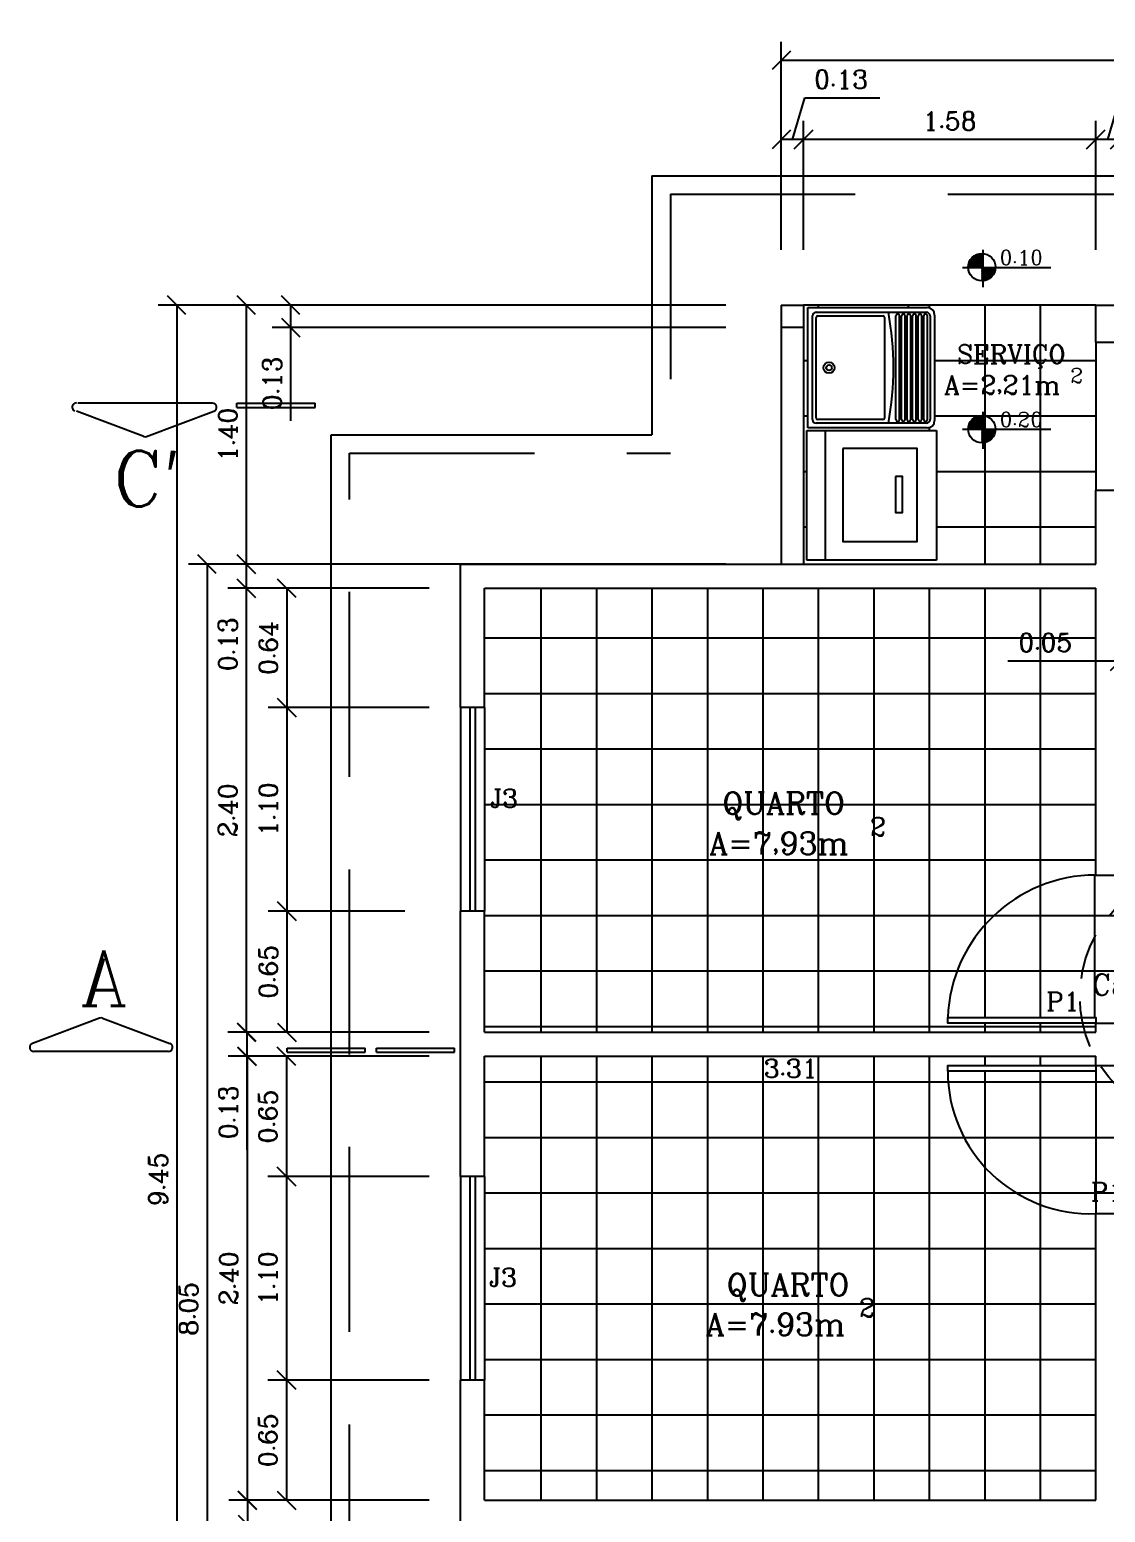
# Model space of a CAD drawing. Extents: x -36 to 60, y 199 to 483.
# Drawn here: x -36.11 to -30.29, y 224.41 to 232.42 of the extents above; entities that cross this region are included whole.
import ezdxf

# ---------------------------------------------------------------- set-up
doc = ezdxf.new("R2010")
doc.units = 0
doc.header["$LTSCALE"] = 20
doc.linetypes.add('DASHED2', pattern=[0.375, 0.25, -0.125])
doc.layers.get('0').update_dxf_attribs({"linetype": 'CONTINUOUS'})
doc.layers.get('DEFPOINTS').update_dxf_attribs({"linetype": 'CONTINUOUS'})
for name, color, linetype in [('COTAS', 30, 'CONTINUOUS'), ('JANELA', 5, 'CONTINUOUS'), ('LAVATÓRIO', 5, 'CONTINUOUS'), ('PAREDE', 7, 'CONTINUOUS'), ('PISO', 244, 'CONTINUOUS'), ('PORTA', 1, 'CONTINUOUS'), ('TANQUE', 30, 'CONTINUOUS'), ('TEXTO', 1, 'CONTINUOUS'), ('VISTAL', 30, 'CONTINUOUS')]:
    doc.layers.add(name, color=color, linetype=linetype)
doc.styles.add('ROMANC', font='romanc')
doc.dimstyles.get("Standard").update_dxf_attribs({"dimscale": 0, "dimtxt": 0.1, "dimasz": 0.05, "dimexe": 0.1, "dimexo": 0.062, "dimgap": 0.05, "dimtad": 1, "dimtoh": 1, "dimzin": 0, "dimtxsty": 'ROMANC', "dimblk1": 'DOT', "dimblk2": 'DOT', "dimsah": 1, "dimcen": 0.09, "dimclrd": 202, "dimclre": 202, "dimclrt": 244, "dimazin": 3, "dimtfac": 1, "dimtofl": 0, "dimtmove": 0, "dimatfit": 3, "dimtolj": 1, "dimtzin": 0})

# ---------------------------------------------------------------- blocks, each defined once
blk = doc.blocks.new('*X3')
at = {"color": 0, "linetype": 'CONTINUOUS', "ltscale": 0.05}
for p, q in [((-55.4467, 9.8829), (-55.373, 9.9566)), ((-55.4466, 9.8865), (-55.3767, 9.9564)), ((-55.4463, 9.8904), (-55.3805, 9.9561)), ((-55.4458, 9.8944), (-55.3846, 9.9556)), ((-55.4449, 9.8988), (-55.389, 9.9547)), ((-55.444, 9.8821), (-55.372, 9.9541)), ((-55.4437, 9.9036), (-55.3938, 9.9535)), ((-55.4418, 9.909), (-55.3991, 9.9517)), ((-55.4404, 9.8821), (-55.372, 9.9505)), ((-55.4391, 9.9152), (-55.4054, 9.9489)), ((-55.4369, 9.8821), (-55.372, 9.947)), ((-55.4343, 9.9236), (-55.4138, 9.9441)), ((-55.4333, 9.8821), (-55.372, 9.9435)), ((-55.4298, 9.8821), (-55.372, 9.9399)), ((-55.4263, 9.8821), (-55.372, 9.9364)), ((-55.4227, 9.8821), (-55.372, 9.9328)), ((-55.4192, 9.8821), (-55.372, 9.9293)), ((-55.4157, 9.8821), (-55.372, 9.9258)), ((-55.4121, 9.8821), (-55.372, 9.9222)), ((-55.4086, 9.8821), (-55.372, 9.9187)), ((-55.4051, 9.8821), (-55.372, 9.9152)), ((-55.4015, 9.8821), (-55.372, 9.9116)), ((-55.398, 9.8821), (-55.372, 9.9081)), ((-55.3945, 9.8821), (-55.372, 9.9046)), ((-55.3909, 9.8821), (-55.372, 9.901)), ((-55.3874, 9.8821), (-55.372, 9.8975)), ((-55.3838, 9.8821), (-55.372, 9.894)), ((-55.3803, 9.8821), (-55.372, 9.8904)), ((-55.3768, 9.8821), (-55.372, 9.8869)), ((-55.3732, 9.8821), (-55.372, 9.8834)), ((-55.372, 9.8798), (-55.3697, 9.8821)), ((-55.372, 9.8763), (-55.3662, 9.8821)), ((-55.372, 9.8727), (-55.3626, 9.8821)), ((-55.372, 9.8692), (-55.3591, 9.8821)), ((-55.372, 9.8657), (-55.3556, 9.8821)), ((-55.372, 9.8621), (-55.352, 9.8821)), ((-55.372, 9.8586), (-55.3485, 9.8821)), ((-55.372, 9.8551), (-55.345, 9.8821)), ((-55.372, 9.8515), (-55.3414, 9.8821)), ((-55.372, 9.848), (-55.3379, 9.8821)), ((-55.372, 9.8445), (-55.3344, 9.8821)), ((-55.372, 9.8409), (-55.3308, 9.8821)), ((-55.372, 9.8374), (-55.3273, 9.8821)), ((-55.372, 9.8339), (-55.3237, 9.8821)), ((-55.372, 9.8303), (-55.3202, 9.8821)), ((-55.372, 9.8268), (-55.3167, 9.8821)), ((-55.372, 9.8232), (-55.3131, 9.8821)), ((-55.372, 9.8197), (-55.3096, 9.8821)), ((-55.372, 9.8162), (-55.3061, 9.8821)), ((-55.372, 9.8126), (-55.3025, 9.8821)), ((-55.372, 9.8091), (-55.299, 9.8821)), ((-55.369, 9.8086), (-55.2988, 9.8788)), ((-55.3651, 9.8089), (-55.2991, 9.875)), ((-55.3611, 9.8094), (-55.2996, 9.8709)), ((-55.3567, 9.8102), (-55.3004, 9.8665)), ((-55.352, 9.8115), (-55.3016, 9.8618)), ((-55.3467, 9.8132), (-55.3034, 9.8565)), ((-55.3405, 9.8159), (-55.3061, 9.8503)), ((-55.3324, 9.8205), (-55.3106, 9.8422))]:
    blk.add_line(p, q, dxfattribs=at)
blk = doc.blocks.new('_OBLIQUE')
at = {"color": 0, "linetype": 'BYBLOCK'}
blk.add_line((-0.5, -0.5), (0.5, 0.5), dxfattribs=at)
blk = doc.blocks.new('*D34')
at = {"color": 30, "linetype": 'BYBLOCK'}
for p, q in [((-30.2165, 228.325), (-30.2165, 229.1113)), ((-30.1665, 228.325), (-30.1665, 229.1113)), ((-30.2165, 229.0113), (-30.8213, 229.0113)), ((-30.1665, 229.0113), (-30.1665, 229.0113))]:
    blk.add_line(p, q, dxfattribs=at)
at = {"layer": 'DEFPOINTS', "color": 0, "linetype": 'BYBLOCK'}
for p in [(-30.2165, 229.0113), (-30.2165, 228.025), (-30.1665, 228.025)]:
    blk.add_point(p, dxfattribs=at)
at = {"color": 30, "linetype": 'BYBLOCK', "xscale": 0.1, "yscale": 0.1, "zscale": 0.1}
blk.add_blockref('_OBLIQUE', (-30.2165, 229.0113), dxfattribs=at)
at = {"color": 30, "linetype": 'BYBLOCK', "xscale": 0.1, "yscale": 0.1, "zscale": 0.1, "rotation": 180}
blk.add_blockref('_OBLIQUE', (-30.1665, 229.0113), dxfattribs=at)
at = {"color": 244, "linetype": 'BYBLOCK', "insert": (-30.6189, 229.1113), "char_height": 0.1, "attachment_point": 5, "style": 'ROMANC'}
blk.add_mtext('\\A1;0.05', dxfattribs=at)
blk = doc.blocks.new('*D43')
at = {"color": 30, "linetype": 'BYBLOCK'}
for p, q in [((-30.2815, 231.8311), (-30.214, 232.0561)), ((-30.214, 232.0561), (-29.8093, 232.0561)), ((-30.3465, 231.235), (-30.3465, 231.9311)), ((-30.2165, 231.8311), (-30.3465, 231.8311))]:
    blk.add_line(p, q, dxfattribs=at)
at = {"layer": 'DEFPOINTS', "color": 0, "linetype": 'BYBLOCK'}
for p in [(-30.3465, 231.8311), (-30.3465, 230.935), (-30.2165, 230.805)]:
    blk.add_point(p, dxfattribs=at)
at = {"color": 30, "linetype": 'BYBLOCK', "xscale": 0.1, "yscale": 0.1, "zscale": 0.1, "rotation": 180}
blk.add_blockref('_OBLIQUE', (-30.3465, 231.8311), dxfattribs=at)
at = {"color": 30, "linetype": 'BYBLOCK', "xscale": 0.1, "yscale": 0.1, "zscale": 0.1}
blk.add_blockref('_OBLIQUE', (-30.2165, 231.8311), dxfattribs=at)
at = {"color": 244, "linetype": 'BYBLOCK', "insert": (-30.164, 232.1561), "char_height": 0.1, "attachment_point": 4, "style": 'ROMANC'}
blk.add_mtext('\\A1;0.13', dxfattribs=at)
blk = doc.blocks.new('*D44')
at = {"color": 30, "linetype": 'BYBLOCK'}
for p, q in [((-31.9265, 231.235), (-31.9265, 231.9311)), ((-30.3465, 231.8311), (-31.9265, 231.8311))]:
    blk.add_line(p, q, dxfattribs=at)
at = {"layer": 'DEFPOINTS', "color": 0, "linetype": 'BYBLOCK'}
for p in [(-31.9265, 231.8311), (-31.9265, 230.935), (-30.3465, 230.935)]:
    blk.add_point(p, dxfattribs=at)
at = {"color": 30, "linetype": 'BYBLOCK', "xscale": 0.1, "yscale": 0.1, "zscale": 0.1, "rotation": 180}
blk.add_blockref('_OBLIQUE', (-31.9265, 231.8311), dxfattribs=at)
at = {"color": 30, "linetype": 'BYBLOCK', "xscale": 0.1, "yscale": 0.1, "zscale": 0.1}
blk.add_blockref('_OBLIQUE', (-30.3465, 231.8311), dxfattribs=at)
at = {"color": 244, "linetype": 'BYBLOCK', "insert": (-31.1365, 231.9311), "char_height": 0.1, "attachment_point": 5, "style": 'ROMANC'}
blk.add_mtext('\\A1;1.58', dxfattribs=at)
blk = doc.blocks.new('*D45')
at = {"color": 30, "linetype": 'BYBLOCK'}
for p, q in [((-31.9865, 231.8311), (-31.919, 232.0561)), ((-31.919, 232.0561), (-31.5143, 232.0561)), ((-32.0465, 231.235), (-32.0465, 231.9311)), ((-31.9265, 231.8311), (-32.0465, 231.8311))]:
    blk.add_line(p, q, dxfattribs=at)
at = {"layer": 'DEFPOINTS', "color": 0, "linetype": 'BYBLOCK'}
for p in [(-32.0465, 231.8311), (-32.0465, 230.935), (-31.9265, 230.935)]:
    blk.add_point(p, dxfattribs=at)
at = {"color": 30, "linetype": 'BYBLOCK', "xscale": 0.1, "yscale": 0.1, "zscale": 0.1, "rotation": 180}
blk.add_blockref('_OBLIQUE', (-32.0465, 231.8311), dxfattribs=at)
at = {"color": 30, "linetype": 'BYBLOCK', "xscale": 0.1, "yscale": 0.1, "zscale": 0.1}
blk.add_blockref('_OBLIQUE', (-31.9265, 231.8311), dxfattribs=at)
at = {"color": 244, "linetype": 'BYBLOCK', "insert": (-31.869, 232.1561), "char_height": 0.1, "attachment_point": 4, "style": 'ROMANC'}
blk.add_mtext('\\A1;{0.13}', dxfattribs=at)
blk = doc.blocks.new('*D46')
at = {"color": 30, "linetype": 'BYBLOCK'}
for p, q in [((-32.0465, 231.235), (-32.0465, 232.3589)), ((-26.7815, 231.235), (-26.7815, 232.3589)), ((-32.0465, 232.2589), (-26.7815, 232.2589))]:
    blk.add_line(p, q, dxfattribs=at)
at = {"layer": 'DEFPOINTS', "color": 0, "linetype": 'BYBLOCK'}
for p in [(-26.7815, 232.2589), (-32.0465, 230.935), (-26.7815, 230.935)]:
    blk.add_point(p, dxfattribs=at)
at = {"color": 30, "linetype": 'BYBLOCK', "xscale": 0.1, "yscale": 0.1, "zscale": 0.1, "rotation": 180}
blk.add_blockref('_OBLIQUE', (-32.0465, 232.2589), dxfattribs=at)
at = {"color": 30, "linetype": 'BYBLOCK', "xscale": 0.1, "yscale": 0.1, "zscale": 0.1}
blk.add_blockref('_OBLIQUE', (-26.7815, 232.2589), dxfattribs=at)
at = {"color": 244, "linetype": 'BYBLOCK', "insert": (-29.414, 232.3589), "char_height": 0.1, "attachment_point": 5, "style": 'ROMANC'}
blk.add_mtext('\\A1;5.27', dxfattribs=at)
blk = doc.blocks.new('*D47')
at = {"layer": 'DEFPOINTS', "color": 0, "linetype": 'BYBLOCK'}
for p in [(-33.6484, 226.8498), (-30.3434, 226.8498), (-30.3434, 226.7098)]:
    blk.add_point(p, dxfattribs=at)
at = {"color": 244, "linetype": 'BYBLOCK', "insert": (-31.9959, 226.8098), "char_height": 0.1, "attachment_point": 5, "style": 'ROMANC'}
blk.add_mtext('\\A1;3.31', dxfattribs=at)
blk = doc.blocks.new('*D50')
at = {"color": 30, "linetype": 'BYBLOCK'}
for p, q in [((-32.3465, 230.935), (-34.7998, 230.935)), ((-34.6998, 230.935), (-34.6998, 230.815)), ((-32.3465, 230.815), (-34.7998, 230.815)), ((-34.6998, 230.815), (-34.6998, 230.3103))]:
    blk.add_line(p, q, dxfattribs=at)
at = {"layer": 'DEFPOINTS', "color": 0, "linetype": 'BYBLOCK'}
for p in [(-32.0465, 230.935), (-34.6998, 230.815), (-32.0465, 230.815)]:
    blk.add_point(p, dxfattribs=at)
at = {"color": 30, "linetype": 'BYBLOCK', "xscale": 0.1, "yscale": 0.1, "zscale": 0.1}
for p, rotation in [((-34.6998, 230.935), 90), ((-34.6998, 230.815), 270)]:
    blk.add_blockref('_OBLIQUE', p, dxfattribs=dict(at, rotation=rotation))
at = {"color": 244, "linetype": 'BYBLOCK', "insert": (-34.7998, 230.5127), "char_height": 0.1, "attachment_point": 5, "rotation": 90, "style": 'ROMANC'}
blk.add_mtext('\\A1;{0.13}', dxfattribs=at)
blk = doc.blocks.new('*D51')
at = {"color": 30, "linetype": 'BYBLOCK'}
for p, q in [((-32.3465, 230.935), (-35.0399, 230.935)), ((-34.9399, 230.935), (-34.9399, 229.535)), ((-32.3465, 229.535), (-35.0399, 229.535))]:
    blk.add_line(p, q, dxfattribs=at)
at = {"layer": 'DEFPOINTS', "color": 0, "linetype": 'BYBLOCK'}
for p in [(-32.0465, 230.935), (-34.9399, 229.535), (-32.0465, 229.535)]:
    blk.add_point(p, dxfattribs=at)
at = {"color": 30, "linetype": 'BYBLOCK', "xscale": 0.1, "yscale": 0.1, "zscale": 0.1}
for p, rotation in [((-34.9399, 230.935), 90), ((-34.9399, 229.535), 270)]:
    blk.add_blockref('_OBLIQUE', p, dxfattribs=dict(at, rotation=rotation))
at = {"color": 244, "linetype": 'BYBLOCK', "insert": (-35.0399, 230.235), "char_height": 0.1, "attachment_point": 5, "rotation": 90, "style": 'ROMANC'}
blk.add_mtext('\\A1;1.40', dxfattribs=at)
blk = doc.blocks.new('*D52')
at = {"color": 30, "linetype": 'BYBLOCK'}
for p, q in [((-34.0815, 229.535), (-35.0399, 229.535)), ((-34.9399, 229.535), (-34.9399, 229.405)), ((-33.9515, 229.405), (-35.0399, 229.405)), ((-34.9399, 229.405), (-34.9399, 228.9003))]:
    blk.add_line(p, q, dxfattribs=at)
at = {"layer": 'DEFPOINTS', "color": 0, "linetype": 'BYBLOCK'}
for p in [(-33.7815, 229.535), (-34.9399, 229.405), (-33.6515, 229.405)]:
    blk.add_point(p, dxfattribs=at)
at = {"color": 30, "linetype": 'BYBLOCK', "xscale": 0.1, "yscale": 0.1, "zscale": 0.1}
for p, rotation in [((-34.9399, 229.535), 90), ((-34.9399, 229.405), 270)]:
    blk.add_blockref('_OBLIQUE', p, dxfattribs=dict(at, rotation=rotation))
at = {"color": 244, "linetype": 'BYBLOCK', "insert": (-35.0399, 229.1027), "char_height": 0.1, "attachment_point": 5, "rotation": 90, "style": 'ROMANC'}
blk.add_mtext('\\A1;0.13', dxfattribs=at)
blk = doc.blocks.new('*D53')
at = {"color": 30, "linetype": 'BYBLOCK'}
for p, q in [((-33.9515, 229.405), (-35.0399, 229.405)), ((-34.9399, 229.405), (-34.9399, 227.005)), ((-33.9515, 227.005), (-35.0399, 227.005))]:
    blk.add_line(p, q, dxfattribs=at)
at = {"layer": 'DEFPOINTS', "color": 0, "linetype": 'BYBLOCK'}
for p in [(-33.6515, 229.405), (-34.9399, 227.005), (-33.6515, 227.005)]:
    blk.add_point(p, dxfattribs=at)
at = {"color": 30, "linetype": 'BYBLOCK', "xscale": 0.1, "yscale": 0.1, "zscale": 0.1}
for p, rotation in [((-34.9399, 229.405), 90), ((-34.9399, 227.005), 270)]:
    blk.add_blockref('_OBLIQUE', p, dxfattribs=dict(at, rotation=rotation))
at = {"color": 244, "linetype": 'BYBLOCK', "insert": (-35.0399, 228.205), "char_height": 0.1, "attachment_point": 5, "rotation": 90, "style": 'ROMANC'}
blk.add_mtext('\\A1;2.40', dxfattribs=at)
blk = doc.blocks.new('*D54')
at = {"color": 30, "linetype": 'BYBLOCK'}
for p, q in [((-33.9515, 227.005), (-35.0369, 227.005)), ((-34.9369, 227.005), (-34.9369, 226.875)), ((-33.9515, 226.875), (-35.0369, 226.875)), ((-34.9369, 226.875), (-34.9369, 226.3703))]:
    blk.add_line(p, q, dxfattribs=at)
at = {"layer": 'DEFPOINTS', "color": 0, "linetype": 'BYBLOCK'}
for p in [(-33.6515, 227.005), (-34.9369, 226.875), (-33.6515, 226.875)]:
    blk.add_point(p, dxfattribs=at)
at = {"color": 30, "linetype": 'BYBLOCK', "xscale": 0.1, "yscale": 0.1, "zscale": 0.1}
for p, rotation in [((-34.9369, 227.005), 90), ((-34.9369, 226.875), 270)]:
    blk.add_blockref('_OBLIQUE', p, dxfattribs=dict(at, rotation=rotation))
at = {"color": 244, "linetype": 'BYBLOCK', "insert": (-35.0369, 226.5727), "char_height": 0.1, "attachment_point": 5, "rotation": 90, "style": 'ROMANC'}
blk.add_mtext('\\A1;0.13', dxfattribs=at)
blk = doc.blocks.new('*D55')
at = {"color": 30, "linetype": 'BYBLOCK'}
for p, q in [((-33.9515, 226.875), (-35.0347, 226.875)), ((-34.9347, 226.875), (-34.9347, 224.475)), ((-33.9515, 224.475), (-35.0347, 224.475))]:
    blk.add_line(p, q, dxfattribs=at)
at = {"layer": 'DEFPOINTS', "color": 0, "linetype": 'BYBLOCK'}
for p in [(-33.6515, 226.875), (-34.9347, 224.475), (-33.6515, 224.475)]:
    blk.add_point(p, dxfattribs=at)
at = {"color": 30, "linetype": 'BYBLOCK', "xscale": 0.1, "yscale": 0.1, "zscale": 0.1}
for p, rotation in [((-34.9347, 226.875), 90), ((-34.9347, 224.475), 270)]:
    blk.add_blockref('_OBLIQUE', p, dxfattribs=dict(at, rotation=rotation))
at = {"color": 244, "linetype": 'BYBLOCK', "insert": (-35.0347, 225.675), "char_height": 0.1, "attachment_point": 5, "rotation": 90, "style": 'ROMANC'}
blk.add_mtext('\\A1;2.40', dxfattribs=at)
blk = doc.blocks.new('*D56')
at = {"color": 30, "linetype": 'BYBLOCK'}
for p, q in [((-33.9515, 224.475), (-35.0333, 224.475)), ((-34.9333, 224.475), (-34.9333, 224.345)), ((-33.9515, 224.345), (-35.0333, 224.345)), ((-34.9333, 224.345), (-34.9333, 223.8403))]:
    blk.add_line(p, q, dxfattribs=at)
at = {"layer": 'DEFPOINTS', "color": 0, "linetype": 'BYBLOCK'}
for p in [(-33.6515, 224.475), (-34.9333, 224.345), (-33.6515, 224.345)]:
    blk.add_point(p, dxfattribs=at)
at = {"color": 30, "linetype": 'BYBLOCK', "xscale": 0.1, "yscale": 0.1, "zscale": 0.1}
for p, rotation in [((-34.9333, 224.475), 90), ((-34.9333, 224.345), 270)]:
    blk.add_blockref('_OBLIQUE', p, dxfattribs=dict(at, rotation=rotation))
at = {"color": 244, "linetype": 'BYBLOCK', "insert": (-35.0333, 224.0427), "char_height": 0.1, "attachment_point": 5, "rotation": 90, "style": 'ROMANC'}
blk.add_mtext('\\A1;0.13', dxfattribs=at)
blk = doc.blocks.new('*D59')
at = {"color": 30, "linetype": 'BYBLOCK'}
for p, q in [((-34.0815, 229.535), (-35.2517, 229.535)), ((-35.1517, 229.535), (-35.1517, 221.485)), ((-34.0815, 221.485), (-35.2517, 221.485))]:
    blk.add_line(p, q, dxfattribs=at)
at = {"layer": 'DEFPOINTS', "color": 0, "linetype": 'BYBLOCK'}
for p in [(-33.7815, 229.535), (-35.1517, 221.485), (-33.7815, 221.485)]:
    blk.add_point(p, dxfattribs=at)
at = {"color": 30, "linetype": 'BYBLOCK', "xscale": 0.1, "yscale": 0.1, "zscale": 0.1}
for p, rotation in [((-35.1517, 229.535), 90), ((-35.1517, 221.485), 270)]:
    blk.add_blockref('_OBLIQUE', p, dxfattribs=dict(at, rotation=rotation))
at = {"color": 244, "linetype": 'BYBLOCK', "insert": (-35.2517, 225.51), "char_height": 0.1, "attachment_point": 5, "rotation": 90, "style": 'ROMANC'}
blk.add_mtext('\\A1;8.05', dxfattribs=at)
blk = doc.blocks.new('*D60')
at = {"color": 30, "linetype": 'BYBLOCK'}
for p, q in [((-32.3465, 230.935), (-35.4159, 230.935)), ((-35.3159, 230.935), (-35.3159, 221.485)), ((-34.0815, 221.485), (-35.4159, 221.485))]:
    blk.add_line(p, q, dxfattribs=at)
at = {"layer": 'DEFPOINTS', "color": 0, "linetype": 'BYBLOCK'}
for p in [(-32.0465, 230.935), (-35.3159, 221.485), (-33.7815, 221.485)]:
    blk.add_point(p, dxfattribs=at)
at = {"color": 30, "linetype": 'BYBLOCK', "xscale": 0.1, "yscale": 0.1, "zscale": 0.1}
for p, rotation in [((-35.3159, 230.935), 90), ((-35.3159, 221.485), 270)]:
    blk.add_blockref('_OBLIQUE', p, dxfattribs=dict(at, rotation=rotation))
at = {"color": 244, "linetype": 'BYBLOCK', "insert": (-35.4159, 226.21), "char_height": 0.1, "attachment_point": 5, "rotation": 90, "style": 'ROMANC'}
blk.add_mtext('\\A1;9.45', dxfattribs=at)
blk = doc.blocks.new('*D77')
at = {"color": 30, "linetype": 'BYBLOCK'}
for p, q in [((-33.9515, 229.405), (-34.8205, 229.405)), ((-34.7205, 229.405), (-34.7205, 228.76)), ((-33.9515, 228.76), (-34.8205, 228.76))]:
    blk.add_line(p, q, dxfattribs=at)
at = {"layer": 'DEFPOINTS', "color": 0, "linetype": 'BYBLOCK'}
for p in [(-33.6515, 229.405), (-34.7205, 228.76), (-33.6515, 228.76)]:
    blk.add_point(p, dxfattribs=at)
at = {"color": 30, "linetype": 'BYBLOCK', "xscale": 0.1, "yscale": 0.1, "zscale": 0.1}
for p, rotation in [((-34.7205, 229.405), 90), ((-34.7205, 228.76), 270)]:
    blk.add_blockref('_OBLIQUE', p, dxfattribs=dict(at, rotation=rotation))
at = {"color": 244, "linetype": 'BYBLOCK', "insert": (-34.8205, 229.0825), "char_height": 0.1, "attachment_point": 5, "rotation": 90, "style": 'ROMANC'}
blk.add_mtext('\\A1;0.64', dxfattribs=at)
blk = doc.blocks.new('*D78')
at = {"color": 30, "linetype": 'BYBLOCK'}
for p, q in [((-34.0815, 228.76), (-34.8205, 228.76)), ((-34.7205, 228.76), (-34.7205, 227.66)), ((-34.0815, 227.66), (-34.8205, 227.66))]:
    blk.add_line(p, q, dxfattribs=at)
at = {"layer": 'DEFPOINTS', "color": 0, "linetype": 'BYBLOCK'}
for p in [(-33.7815, 228.76), (-34.7205, 227.66), (-33.7815, 227.66)]:
    blk.add_point(p, dxfattribs=at)
at = {"color": 30, "linetype": 'BYBLOCK', "xscale": 0.1, "yscale": 0.1, "zscale": 0.1}
for p, rotation in [((-34.7205, 228.76), 90), ((-34.7205, 227.66), 270)]:
    blk.add_blockref('_OBLIQUE', p, dxfattribs=dict(at, rotation=rotation))
at = {"color": 244, "linetype": 'BYBLOCK', "insert": (-34.8205, 228.21), "char_height": 0.1, "attachment_point": 5, "rotation": 90, "style": 'ROMANC'}
blk.add_mtext('\\A1;1.10', dxfattribs=at)
blk = doc.blocks.new('*D79')
at = {"color": 30, "linetype": 'BYBLOCK'}
for p, q in [((-34.0815, 227.66), (-34.8205, 227.66)), ((-34.7205, 227.66), (-34.7205, 227.005)), ((-33.9515, 227.005), (-34.8205, 227.005))]:
    blk.add_line(p, q, dxfattribs=at)
at = {"layer": 'DEFPOINTS', "color": 0, "linetype": 'BYBLOCK'}
for p in [(-33.7815, 227.66), (-34.7205, 227.005), (-33.6515, 227.005)]:
    blk.add_point(p, dxfattribs=at)
at = {"color": 30, "linetype": 'BYBLOCK', "xscale": 0.1, "yscale": 0.1, "zscale": 0.1}
for p, rotation in [((-34.7205, 227.66), 90), ((-34.7205, 227.005), 270)]:
    blk.add_blockref('_OBLIQUE', p, dxfattribs=dict(at, rotation=rotation))
at = {"color": 244, "linetype": 'BYBLOCK', "insert": (-34.8205, 227.3325), "char_height": 0.1, "attachment_point": 5, "rotation": 90, "style": 'ROMANC'}
blk.add_mtext('\\A1;0.65', dxfattribs=at)
blk = doc.blocks.new('*D80')
at = {"color": 30, "linetype": 'BYBLOCK'}
for p, q in [((-33.9515, 226.875), (-34.8225, 226.875)), ((-34.7225, 226.875), (-34.7225, 226.225)), ((-33.9515, 226.225), (-34.8225, 226.225))]:
    blk.add_line(p, q, dxfattribs=at)
at = {"layer": 'DEFPOINTS', "color": 0, "linetype": 'BYBLOCK'}
for p in [(-33.6515, 226.875), (-34.7225, 226.225), (-33.6515, 226.225)]:
    blk.add_point(p, dxfattribs=at)
at = {"color": 30, "linetype": 'BYBLOCK', "xscale": 0.1, "yscale": 0.1, "zscale": 0.1}
for p, rotation in [((-34.7225, 226.875), 90), ((-34.7225, 226.225), 270)]:
    blk.add_blockref('_OBLIQUE', p, dxfattribs=dict(at, rotation=rotation))
at = {"color": 244, "linetype": 'BYBLOCK', "insert": (-34.8225, 226.55), "char_height": 0.1, "attachment_point": 5, "rotation": 90, "style": 'ROMANC'}
blk.add_mtext('\\A1;0.65', dxfattribs=at)
blk = doc.blocks.new('*D81')
at = {"color": 30, "linetype": 'BYBLOCK'}
for p, q in [((-33.9515, 226.225), (-34.8225, 226.225)), ((-34.7225, 226.225), (-34.7225, 225.125)), ((-34.0015, 225.125), (-34.8225, 225.125))]:
    blk.add_line(p, q, dxfattribs=at)
at = {"layer": 'DEFPOINTS', "color": 0, "linetype": 'BYBLOCK'}
for p in [(-33.6515, 226.225), (-34.7225, 225.125), (-33.7015, 225.125)]:
    blk.add_point(p, dxfattribs=at)
at = {"color": 30, "linetype": 'BYBLOCK', "xscale": 0.1, "yscale": 0.1, "zscale": 0.1}
for p, rotation in [((-34.7225, 226.225), 90), ((-34.7225, 225.125), 270)]:
    blk.add_blockref('_OBLIQUE', p, dxfattribs=dict(at, rotation=rotation))
at = {"color": 244, "linetype": 'BYBLOCK', "insert": (-34.8225, 225.675), "char_height": 0.1, "attachment_point": 5, "rotation": 90, "style": 'ROMANC'}
blk.add_mtext('\\A1;1.10', dxfattribs=at)
blk = doc.blocks.new('*D82')
at = {"color": 30, "linetype": 'BYBLOCK'}
for p, q in [((-33.9515, 225.125), (-34.8225, 225.125)), ((-34.7225, 225.125), (-34.7225, 224.475)), ((-33.9515, 224.475), (-34.8225, 224.475))]:
    blk.add_line(p, q, dxfattribs=at)
at = {"layer": 'DEFPOINTS', "color": 0, "linetype": 'BYBLOCK'}
for p in [(-33.6515, 225.125), (-34.7225, 224.475), (-33.6515, 224.475)]:
    blk.add_point(p, dxfattribs=at)
at = {"color": 30, "linetype": 'BYBLOCK', "xscale": 0.1, "yscale": 0.1, "zscale": 0.1}
for p, rotation in [((-34.7225, 225.125), 90), ((-34.7225, 224.475), 270)]:
    blk.add_blockref('_OBLIQUE', p, dxfattribs=dict(at, rotation=rotation))
at = {"color": 244, "linetype": 'BYBLOCK', "insert": (-34.8225, 224.8), "char_height": 0.1, "attachment_point": 5, "rotation": 90, "style": 'ROMANC'}
blk.add_mtext('\\A1;0.65', dxfattribs=at)

msp = doc.modelspace()

# ---------------------------------------------------------------- linework, layer by layer
at = {"layer": 'COTAS', "color": 244, "linetype": 'CONTINUOUS', "ltscale": 0.05}
for p, q in [((-30.9574, 231.2336), (-30.9574, 231.0334)), ((-31.067, 231.1398), (-30.5889, 231.1398)), ((-30.9574, 230.3581), (-30.9574, 230.1579)), ((-31.067, 230.2644), (-30.5889, 230.2644))]:
    msp.add_line(p, q, dxfattribs=at)
at = {"layer": 'COTAS', "color": 3, "ltscale": 0.3}
for p, q in [((-34.99, 230.4047), (-34.5678, 230.4047)), ((-34.99, 230.3829), (-34.99, 230.4047)), ((-34.99, 230.3829), (-34.5678, 230.3829)), ((-34.5678, 230.3829), (-34.5678, 230.4047)), ((-34.719, 226.8967), (-34.719, 226.9185)), ((-34.719, 226.9185), (-34.2968, 226.9185)), ((-34.719, 226.8967), (-34.2968, 226.8967)), ((-34.2968, 226.8967), (-34.2968, 226.9185)), ((-34.2359, 226.9185), (-33.8137, 226.9185)), ((-34.2359, 226.8967), (-34.2359, 226.9185)), ((-34.2359, 226.8967), (-33.8137, 226.8967)), ((-33.8137, 226.8967), (-33.8137, 226.9185))]:
    msp.add_line(p, q, dxfattribs=at)
at = {"layer": 'COTAS', "color": 244, "linetype": 'CONTINUOUS', "ltscale": 0.05}
for centre in [(-30.9625, 231.1403), (-30.9625, 230.2648)]:
    msp.add_circle(centre, 0.074, dxfattribs=at)
at = {"layer": 'JANELA', "color": 1, "linetype": 'CONTINUOUS'}
for p, q in [((-33.7815, 228.76), (-33.7815, 227.66)), ((-33.6515, 228.76), (-33.6515, 227.66)), ((-33.7815, 226.225), (-33.7815, 225.125)), ((-33.6515, 226.225), (-33.6515, 225.125))]:
    msp.add_line(p, q, dxfattribs=at)
at = {"layer": 'JANELA', "color": 5, "linetype": 'CONTINUOUS'}
for p, q in [((-33.7315, 228.76), (-33.7315, 227.66)), ((-33.7015, 228.76), (-33.7015, 227.66)), ((-33.7315, 226.225), (-33.7315, 225.125)), ((-33.7015, 226.225), (-33.7015, 225.125))]:
    msp.add_line(p, q, dxfattribs=at)
at = {"layer": 'JANELA', "color": 7, "linetype": 'CONTINUOUS'}
for p, q in [((-33.6515, 226.225), (-33.7815, 226.225)), ((-33.6515, 225.125), (-33.7815, 225.125))]:
    msp.add_line(p, q, dxfattribs=at)
at = {"layer": 'LAVATÓRIO', "color": 244}
for p, q in [((-31.4266, 230.8969), (-31.4266, 230.8972)), ((-31.4066, 230.8969), (-31.4066, 230.8972)), ((-31.3966, 230.8969), (-31.3966, 230.8972)), ((-31.3766, 230.8969), (-31.3766, 230.8972)), ((-31.3666, 230.8969), (-31.3666, 230.8972)), ((-31.3366, 230.8969), (-31.3366, 230.8972)), ((-31.3166, 230.8969), (-31.3166, 230.8972)), ((-31.3066, 230.8969), (-31.3066, 230.8972)), ((-31.2866, 230.8969), (-31.2866, 230.8972)), ((-31.2766, 230.8969), (-31.2766, 230.8972)), ((-31.2566, 230.896), (-31.2566, 230.8972))]:
    msp.add_line(p, q, dxfattribs=at)
for centre, radius, start, end in [((-31.2574, 230.8819), 0.04, 0, 90), ((-31.8583, 230.8769), 0.02, 90, 180), ((-31.8483, 230.8669), 0.01, 90, 180), ((-31.4974, 230.8669), 0.01, 0, 90), ((-31.4166, 230.8769), 0.01, 0, 180), ((-31.3866, 230.8769), 0.01, 0, 180), ((-31.3566, 230.8769), 0.01, 0, 180), ((-31.3266, 230.8769), 0.01, 0, 180), ((-31.2966, 230.8769), 0.01, 0, 180), ((-31.2666, 230.8769), 0.01, 0, 180), ((-31.2624, 230.8769), 0.02, 0, 90)]:
    msp.add_arc(centre, radius, start, end, dxfattribs=at)
at = {"layer": 'PAREDE', "color": 244, "linetype": 'CONTINUOUS', "ltscale": 0.1}
for p, q in [((-32.7465, 231.635), (-26.0815, 231.635)), ((-32.7465, 231.635), (-32.7465, 230.235)), ((-34.4815, 220.785), (-34.4815, 230.235)), ((-34.4815, 230.235), (-32.7465, 230.235))]:
    msp.add_line(p, q, dxfattribs=at)
at = {"layer": 'PAREDE', "color": 30, "linetype": 'DASHED2', "ltscale": 0.2}
for p, q in [((-32.6465, 231.535), (-26.1815, 231.535)), ((-32.6465, 231.535), (-32.6465, 230.135)), ((-34.3815, 230.135), (-32.6465, 230.135)), ((-34.3815, 220.885), (-34.3815, 230.135))]:
    msp.add_line(p, q, dxfattribs=at)
at = {"layer": 'PAREDE', "color": 7, "linetype": 'CONTINUOUS'}
for p, q in [((-32.0465, 230.935), (-31.9265, 230.935)), ((-32.0465, 230.935), (-32.0465, 230.815)), ((-31.9265, 230.935), (-31.9265, 230.815)), ((-30.3465, 230.935), (-26.7815, 230.935)), ((-30.3465, 230.735), (-30.3465, 230.935)), ((-31.9265, 230.815), (-32.0465, 230.815)), ((-30.3465, 230.735), (-30.2165, 230.735)), ((-30.3465, 229.935), (-30.2165, 229.935)), ((-30.3465, 229.535), (-30.3465, 229.935)), ((-33.7815, 229.535), (-30.3465, 229.535)), ((-33.7815, 228.76), (-33.7815, 229.535)), ((-33.6515, 229.405), (-30.3465, 229.405)), ((-33.6515, 228.76), (-33.6515, 229.405)), ((-30.3465, 227.855), (-30.3465, 229.405)), ((-33.6515, 228.76), (-33.7815, 228.76)), ((-30.3465, 227.855), (-30.2165, 227.855)), ((-33.6515, 227.66), (-33.7815, 227.66)), ((-33.7815, 226.225), (-33.7815, 227.66)), ((-33.6515, 227.005), (-33.6515, 227.66)), ((-30.3465, 227.055), (-30.2165, 227.055)), ((-30.3465, 227.005), (-30.3465, 227.055)), ((-33.6515, 227.005), (-30.3465, 227.005)), ((-33.6515, 226.225), (-33.6515, 226.875)), ((-33.6515, 226.875), (-30.3465, 226.875)), ((-30.3465, 226.825), (-30.3465, 226.875)), ((-30.3465, 226.825), (-30.2165, 226.825)), ((-30.3465, 224.475), (-30.3465, 226.025)), ((-30.3465, 226.025), (-30.2165, 226.025)), ((-33.7815, 221.485), (-33.7815, 225.125)), ((-33.6515, 224.475), (-33.6515, 225.125)), ((-33.6515, 224.475), (-30.3465, 224.475))]:
    msp.add_line(p, q, dxfattribs=at)
at = {"layer": 'PAREDE', "color": 1, "linetype": 'CONTINUOUS'}
for p, q in [((-32.0465, 230.815), (-32.0465, 229.535)), ((-31.9265, 230.815), (-31.9265, 229.535))]:
    msp.add_line(p, q, dxfattribs=at)
at = {"layer": 'PAREDE', "color": 244, "linetype": 'CONTINUOUS'}
for p, q in [((-31.9081, 229.557), (-31.9081, 230.257)), ((-31.9081, 230.257), (-31.2081, 230.257)), ((-31.8081, 229.557), (-31.8081, 230.257)), ((-31.2081, 230.257), (-31.2081, 229.557)), ((-31.2081, 229.557), (-31.9081, 229.557))]:
    msp.add_line(p, q, dxfattribs=at)
at = {"layer": 'PAREDE', "color": 1, "linetype": 'CONTINUOUS'}
msp.add_lwpolyline([(-32.0465, 230.815)], dxfattribs=at)
at = {"layer": 'PAREDE', "color": 244, "linetype": 'CONTINUOUS'}
for points in [[(-31.7146, 230.1608), (-31.7146, 229.6584), (-31.3122, 229.6584), (-31.3122, 230.1608)], [(-31.4291, 230.0099), (-31.4291, 229.815), (-31.3913, 229.815), (-31.3913, 230.0099)]]:
    msp.add_lwpolyline(points, close=True, dxfattribs=at)
at = {"layer": 'PISO', "color": 30, "linetype": 'CONTINUOUS'}
for p, q in [((-30.3465, 230.935), (-31.9265, 230.935)), ((-31.8465, 230.935), (-31.8465, 230.9219)), ((-31.3606, 230.935), (-31.3606, 230.9219)), ((-31.2465, 230.935), (-31.2465, 230.9204)), ((-30.9465, 230.935), (-30.9465, 229.535)), ((-30.6465, 230.935), (-30.6465, 229.535)), ((-30.3465, 230.735), (-30.3465, 229.935)), ((-31.9033, 230.635), (-31.9265, 230.635)), ((-30.3465, 230.635), (-31.2174, 230.635)), ((-31.9033, 230.335), (-31.9265, 230.335)), ((-31.2465, 230.2734), (-31.2465, 230.257)), ((-30.3465, 230.335), (-31.2174, 230.335)), ((-31.9081, 230.035), (-31.9265, 230.035)), ((-30.3465, 230.035), (-31.2081, 230.035)), ((-31.9081, 229.735), (-31.9265, 229.735)), ((-30.3465, 229.735), (-31.2081, 229.735)), ((-33.3465, 229.405), (-33.3465, 227.005)), ((-33.0465, 229.405), (-33.0465, 227.005)), ((-32.7465, 229.405), (-32.7465, 227.005)), ((-32.4465, 229.405), (-32.4465, 227.005)), ((-32.1465, 229.405), (-32.1465, 227.005)), ((-31.8465, 229.405), (-31.8465, 227.005)), ((-31.5465, 229.405), (-31.5465, 227.005)), ((-31.2465, 229.405), (-31.2465, 227.005)), ((-30.9465, 229.405), (-30.9465, 227.085)), ((-30.6465, 229.405), (-30.6465, 227.085)), ((-30.3465, 229.135), (-33.6515, 229.135)), ((-30.3465, 228.835), (-33.6515, 228.835)), ((-30.3465, 228.535), (-33.6515, 228.535)), ((-30.3465, 228.235), (-33.6515, 228.235)), ((-30.3465, 227.935), (-33.6515, 227.935)), ((-30.3515, 227.085), (-30.3515, 227.855)), ((-29.2765, 227.635), (-33.6515, 227.635)), ((-28.224, 227.335), (-33.6515, 227.335)), ((-30.9465, 227.055), (-30.9465, 227.005)), ((-30.6465, 227.055), (-30.6465, 227.005)), ((-30.3465, 227.035), (-33.6515, 227.035)), ((-33.3465, 226.875), (-33.3465, 224.475)), ((-33.0465, 226.875), (-33.0465, 224.475)), ((-32.7465, 226.875), (-32.7465, 224.475)), ((-32.4465, 226.875), (-32.4465, 224.475)), ((-32.1465, 226.875), (-32.1465, 224.475)), ((-31.8465, 226.875), (-31.8465, 224.475)), ((-31.5465, 226.875), (-31.5465, 224.475)), ((-31.2465, 226.875), (-31.2465, 224.475)), ((-30.9465, 226.875), (-30.9465, 226.825)), ((-30.6465, 226.875), (-30.6465, 226.825)), ((-29.2765, 226.735), (-33.6515, 226.735)), ((-30.9465, 226.795), (-30.9465, 224.475)), ((-30.6465, 226.795), (-30.6465, 224.475)), ((-30.3465, 226.795), (-30.3465, 226.025)), ((-26.9115, 226.435), (-33.6515, 226.435)), ((-26.9115, 226.135), (-33.6515, 226.135)), ((-30.3465, 225.835), (-33.6515, 225.835)), ((-30.3465, 225.535), (-33.6515, 225.535)), ((-30.3465, 225.235), (-33.6515, 225.235)), ((-30.3465, 224.935), (-33.6515, 224.935)), ((-30.3465, 224.635), (-33.6515, 224.635))]:
    msp.add_line(p, q, dxfattribs=at)
at = {"layer": 'PORTA', "color": 1, "linetype": 'CONTINUOUS'}
for points in [[(-30.3465, 227.055), (-31.1465, 227.055), (-31.1465, 227.085), (-30.3465, 227.085)], [(-30.3465, 226.795), (-31.1465, 226.795), (-31.1465, 226.825), (-30.3465, 226.825)]]:
    msp.add_lwpolyline(points, close=True, dxfattribs=at)
at = {"layer": 'PORTA', "color": 244, "linetype": 'CONTINUOUS'}
for centre, radius, start, end in [((-30.3465, 227.0545), 0.8006, 90, 177.81062), ((-30.376, 226.795), 0.7706, 180, 272.18938)]:
    msp.add_arc(centre, radius, start, end, dxfattribs=at)
at = {"layer": 'TANQUE', "color": 244}
for p, q in [((-31.9033, 230.9219), (-31.2574, 230.9219)), ((-31.9033, 230.2719), (-31.9033, 230.9219)), ((-31.8783, 230.3169), (-31.8783, 230.8769)), ((-31.8583, 230.8969), (-31.2624, 230.8969)), ((-31.8583, 230.3269), (-31.8583, 230.8669)), ((-31.8483, 230.8769), (-31.4974, 230.8769)), ((-31.4874, 230.3269), (-31.4874, 230.8669)), ((-31.4266, 230.3169), (-31.4266, 230.8769)), ((-31.4066, 230.3169), (-31.4066, 230.8769)), ((-31.3966, 230.3169), (-31.3966, 230.8769)), ((-31.3766, 230.3169), (-31.3766, 230.8769)), ((-31.3666, 230.3169), (-31.3666, 230.8769)), ((-31.3466, 230.3169), (-31.3466, 230.8769)), ((-31.3366, 230.3169), (-31.3366, 230.8769)), ((-31.3166, 230.3169), (-31.3166, 230.8769)), ((-31.3066, 230.3169), (-31.3066, 230.8769)), ((-31.2866, 230.3169), (-31.2866, 230.8769)), ((-31.2766, 230.3169), (-31.2766, 230.8769)), ((-31.2566, 230.3169), (-31.2566, 230.8769)), ((-31.2424, 230.8769), (-31.2424, 230.3169)), ((-31.2174, 230.8819), (-31.2174, 230.3119)), ((-31.2574, 230.2719), (-31.9033, 230.2719)), ((-31.2624, 230.2969), (-31.8583, 230.2969)), ((-31.4974, 230.3169), (-31.8483, 230.3169)), ((-31.2566, 230.2969), (-31.2566, 230.2978))]:
    msp.add_line(p, q, dxfattribs=at)
for radius in [0.03, 0.015]:
    msp.add_circle((-31.7883, 230.5969), radius, dxfattribs=at)
for centre, radius, start, end in [((-33.1148, 230.5969), 1.6745, 349.67913, 10.32087), ((-31.8583, 230.3169), 0.02, 180, 270), ((-31.8483, 230.3269), 0.01, 180, 270), ((-31.4974, 230.3269), 0.01, 270, 0), ((-31.4166, 230.3169), 0.01, 180, 0), ((-31.3866, 230.3169), 0.01, 180, 0), ((-31.3566, 230.3169), 0.01, 180, 0), ((-31.3266, 230.3169), 0.01, 180, 0), ((-31.2966, 230.3169), 0.01, 180, 0), ((-31.2666, 230.3169), 0.01, 180, 0), ((-31.2624, 230.3169), 0.02, 270, 0), ((-31.2574, 230.3119), 0.04, 270, 0)]:
    msp.add_arc(centre, radius, start, end, dxfattribs=at)
at = {"layer": 'TEXTO', "color": 3, "linetype": 'CONTINUOUS', "ltscale": 0.3}
for p, q in [((-35.4946, 230.2257), (-35.8585, 230.3625)), ((-35.1227, 230.406), (-35.8506, 230.406)), ((-35.4787, 230.2257), (-35.1148, 230.3625)), ((-35.7327, 227.0818), (-36.0966, 226.945)), ((-35.7169, 227.0818), (-35.3529, 226.945)), ((-35.3608, 226.9014), (-36.0887, 226.9014))]:
    msp.add_line(p, q, dxfattribs=at)
for centre, start, end in [((-35.8585, 230.3845), 90, 249.39862), ((-35.1227, 230.3835), 290.60138, 90), ((-35.4867, 230.2467), 249.39862, 290.60138), ((-35.4867, 230.2467), 249.39862, 290.60138), ((-35.7248, 227.0607), 69.39862, 110.60138), ((-35.7248, 227.0607), 69.39862, 110.60138), ((-36.0887, 226.9239), 110.60138, 270), ((-35.3608, 226.9239), 270, 69.39862)]:
    msp.add_arc(centre, 0.0225, start, end, dxfattribs=at)
at = {"layer": 'VISTAL', "linetype": 'DASHED2', "ltscale": 0.05}
msp.add_circle((-29.7469, 227.1978), 0.685, dxfattribs=at)

# ---------------------------------------------------------------- block references
at = {"layer": 'COTAS', "color": 244, "linetype": 'CONTINUOUS', "ltscale": 0.05}
for p in [(24.4102, 221.2577), (24.4102, 220.3822)]:
    msp.add_blockref('*X3', p, dxfattribs=at)

# ---------------------------------------------------------------- texts
at = {"layer": 'TEXTO', "color": 244, "ltscale": 0.3, "style": 'ROMANC'}
for s, p in [('0.10', (-30.8654, 231.1527)), ('0.20', (-30.8654, 230.2772))]:
    msp.add_text(s, height=0.08, rotation=360, dxfattribs=at).set_placement(p)
at = {"layer": 'TEXTO', "color": 1, "style": 'ROMANC'}
for s, height, p in [('SERVIÇO', 0.1, (-31.0957, 230.6207)), ('2', 0.08, (-30.4831, 230.5154)), ('A=2,21m', 0.1, (-31.1671, 230.4544)), ('QUARTO', 0.12, (-32.3658, 228.1836)), ('2', 0.1, (-31.5662, 228.0663)), ('A=7,93m', 0.12, (-32.437, 227.9668)), ('QUARTO', 0.12, (-32.3415, 225.5806)), ('2', 0.1, (-31.6254, 225.466)), ('A=7.93m', 0.12, (-32.4557, 225.3664))]:
    msp.add_text(s, height=height, dxfattribs=at).set_placement(p)
at = {"layer": 'TEXTO', "color": 3, "linetype": 'CONTINUOUS', "ltscale": 0.3, "style": 'ROMANC'}
msp.add_text("C'", height=0.3, dxfattribs=at).set_placement((-35.6613, 229.8478))
at = {"layer": 'TEXTO', "color": 1, "ltscale": 0.3, "style": 'ROMANC'}
for s, p in [('J3', (-33.6207, 228.2194)), ('P1', (-30.6141, 227.122)), ('P1', (-30.3732, 226.0935)), ('J3', (-33.6263, 225.6304))]:
    msp.add_text(s, height=0.1, rotation=360, dxfattribs=at).set_placement(p)
at = {"layer": 'TEXTO', "color": 3, "linetype": 'CONTINUOUS', "ltscale": 0.3, "style": 'ROMANC', "text_generation_flag": 2}
msp.add_text('A', height=0.3, dxfattribs=at).set_placement((-35.5813, 227.1471))
at = {"layer": 'TEXTO', "color": 244, "ltscale": 0.3, "style": 'ROMANC'}
msp.add_text("Caixa d'água", height=0.114336, dxfattribs=at).set_placement((-30.3669, 227.2056))

# ---------------------------------------------------------------- dimensions: what is measured, and where the dimension line sits
at = {"layer": 'COTAS', "color": 30, "linetype": 'CONTINUOUS'}
for base, p1, p2, override, picture, middle in [((-26.7815336316, 232.2589274408), (-32.0465336316, 230.9350428525), (-26.7815336316, 230.9350428525), {"dimtxt": 0.1, "dimasz": 0.1, "dimexo": 0.3, "dimtoh": 0, "dimblk1": 'OBLIQUE', "dimblk2": 'OBLIQUE', "dimclrd": 30, "dimclre": 30, "dimclrt": 244}, '*D46', (-29.4140336316, 232.3589274408)), ((-30.3465, 231.8311), (-30.2165, 230.805), (-30.3465, 230.935), {"dimtxt": 0.1, "dimasz": 0.1, "dimexo": 0.3, "dimtoh": 0, "dimblk1": 'OBLIQUE', "dimblk2": 'OBLIQUE', "dimse1": 1, "dimclrd": 30, "dimclre": 30, "dimclrt": 244}, '*D43', (-30.164, 232.1561)), ((-31.9265, 231.8311), (-30.3465, 230.935), (-31.9265, 230.935), {"dimtxt": 0.1, "dimasz": 0.1, "dimexo": 0.3, "dimtoh": 0, "dimblk1": 'OBLIQUE', "dimblk2": 'OBLIQUE', "dimse1": 1, "dimclrd": 30, "dimclre": 30, "dimclrt": 244}, '*D44', (-31.1365, 231.9311)), ((-30.2165, 229.0113), (-30.1665, 228.025), (-30.2165, 228.025), {"dimtxt": 0.1, "dimasz": 0.1, "dimexo": 0.3, "dimtoh": 0, "dimblk1": 'OBLIQUE', "dimblk2": 'OBLIQUE', "dimclrd": 30, "dimclre": 30, "dimclrt": 244}, '*D34', (-30.6189, 229.1113)), ((-30.3433715335, 226.709779553), (-33.6483715335, 226.849779553), (-30.3433715335, 226.849779553), {"dimtxt": 0.1, "dimasz": 0.1, "dimexo": 0.3, "dimtoh": 0, "dimblk1": 'OBLIQUE', "dimblk2": 'OBLIQUE', "dimse1": 1, "dimse2": 1, "dimsd1": 1, "dimsd2": 1, "dimclrd": 30, "dimclre": 30, "dimclrt": 244}, '*D47', (-31.9958715335, 226.809779553))]:
    dim = msp.add_linear_dim(base=base, p1=p1, p2=p2, dimstyle='STANDARD', override=override, dxfattribs=at)
    dim.commit()
    dim.dimension.update_dxf_attribs({"geometry": picture, "text_midpoint": middle})
dim = msp.add_linear_dim(base=(-32.0465, 231.8311), p1=(-31.9265, 230.935), p2=(-32.0465, 230.935), text='{0.13}', dimstyle='STANDARD', override={"dimtxt": 0.1, "dimasz": 0.1, "dimexo": 0.3, "dimtoh": 0, "dimblk1": 'OBLIQUE', "dimblk2": 'OBLIQUE', "dimse1": 1, "dimclrd": 30, "dimclre": 30, "dimclrt": 244}, dxfattribs=at)
dim.commit()
dim.dimension.update_dxf_attribs({"geometry": '*D45', "text_midpoint": (-31.869, 232.1561)})
for base, p1, p2, picture, middle in [((-35.3159, 221.485), (-32.0465, 230.935), (-33.7815, 221.485), '*D60', (-35.4159, 226.21)), ((-34.9399, 229.535), (-32.0465, 230.935), (-32.0465, 229.535), '*D51', (-35.0399, 230.235)), ((-35.1517, 221.485), (-33.7815, 229.535), (-33.7815, 221.485), '*D59', (-35.2517, 225.51)), ((-34.9399, 229.405), (-33.7815, 229.535), (-33.6515, 229.405), '*D52', (-35.0399, 229.1027)), ((-34.9399, 227.005), (-33.6515, 229.405), (-33.6515, 227.005), '*D53', (-35.0399, 228.205)), ((-34.7205256007, 228.7600428525), (-33.6515336316, 229.4050428525), (-33.6515336316, 228.7600428525), '*D77', (-34.8205256007, 229.0825428525)), ((-34.7205, 227.66), (-33.7815, 228.76), (-33.7815, 227.66), '*D78', (-34.8205, 228.21)), ((-34.7205256007, 227.0050428525), (-33.7815336316, 227.6600428525), (-33.6515336316, 227.0050428525), '*D79', (-34.8205256007, 227.3325428525)), ((-34.9369, 226.875), (-33.6515, 227.005), (-33.6515, 226.875), '*D54', (-35.0369, 226.5727)), ((-34.9347, 224.475), (-33.6515, 226.875), (-33.6515, 224.475), '*D55', (-35.0347, 225.675)), ((-34.7225, 226.225), (-33.6515, 226.875), (-33.6515, 226.225), '*D80', (-34.8225, 226.55)), ((-34.7225, 225.125), (-33.6515, 226.225), (-33.7015, 225.125), '*D81', (-34.8225, 225.675)), ((-34.7225, 224.475), (-33.6515, 225.125), (-33.6515, 224.475), '*D82', (-34.8225, 224.8)), ((-34.9333, 224.345), (-33.6515, 224.475), (-33.6515, 224.345), '*D56', (-35.0333, 224.0427))]:
    dim = msp.add_linear_dim(base=base, p1=p1, p2=p2, angle=90, dimstyle='STANDARD', override={"dimtxt": 0.1, "dimasz": 0.1, "dimexo": 0.3, "dimtoh": 0, "dimblk1": 'OBLIQUE', "dimblk2": 'OBLIQUE', "dimclrd": 30, "dimclre": 30, "dimclrt": 244}, dxfattribs=at)
    dim.commit()
    dim.dimension.update_dxf_attribs({"geometry": picture, "text_midpoint": middle})
dim = msp.add_linear_dim(base=(-34.6998, 230.815), p1=(-32.0465, 230.935), p2=(-32.0465, 230.815), angle=90, text='{0.13}', dimstyle='STANDARD', override={"dimtxt": 0.1, "dimasz": 0.1, "dimexo": 0.3, "dimtoh": 0, "dimblk1": 'OBLIQUE', "dimblk2": 'OBLIQUE', "dimclrd": 30, "dimclre": 30, "dimclrt": 244}, dxfattribs=at)
dim.commit()
dim.dimension.update_dxf_attribs({"geometry": '*D50', "text_midpoint": (-34.7998, 230.5127)})

doc.saveas('drawing.dxf')
